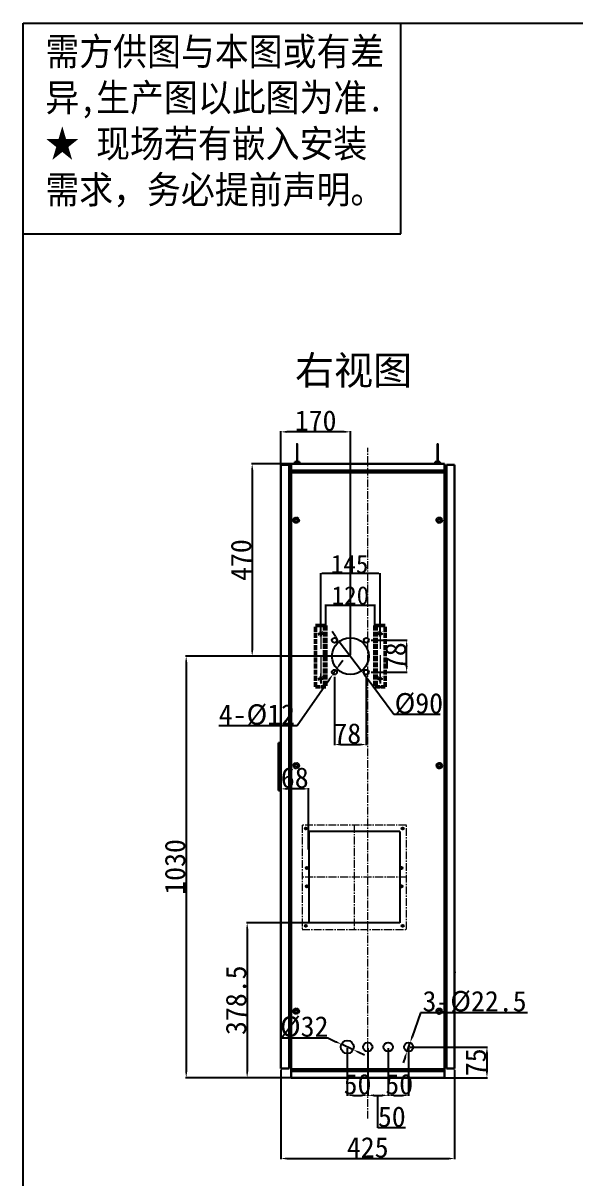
# Model space of a CAD drawing. Header units: millimetres. Extents: x 6893 to 19543, y -3475 to 6590.
# Drawn here: x 6893 to 8245, y -1910 to 914 of the extents above; entities that cross this region are included whole.
import ezdxf

# ---------------------------------------------------------------- set-up
doc = ezdxf.new("R2010")
doc.units = ezdxf.units.MM
for name, pattern in [('ACAD_ISO02W100', [15, 12, -3]), ('ACAD_ISO04W100', [30, 24, -3, 0, -3]), ('AM_ISO08W050', [18, 12, -1.5, 3, -1.5]), ('CENTER2', [28.575, 19.05, -3.175, 3.175, -3.175]), ('PHANTOM', [12.7, 6.35, -1.27, 1.27, -1.27, 1.27, -1.27])]:
    doc.linetypes.add(name, pattern=pattern)
for name, color, linetype in [('6文字层', 3, 'Continuous'), ('shixian', 7, 'Continuous'), ('xuxian1', 6, 'ACAD_ISO04W100')]:
    doc.layers.add(name, color=color, linetype=linetype)
for name, color, linetype, lineweight in [('AM_0', 7, 'Continuous', 50), ('AM_5', 3, 'Continuous', 25), ('AM_7', 4, 'AM_ISO08W050', 25), ('中心线', 1, 'CENTER2', 15), ('注释层', 3, 'Continuous', 0), ('轮廓层', 7, 'Continuous', 30), ('轮廓线', 7, 'Continuous', 25)]:
    doc.layers.add(name, color=color, linetype=linetype, lineweight=lineweight)
doc.styles.get("Standard").update_dxf_attribs({"font": ''})
doc.styles.get('Standard').set_extended_font_data('SimSun')
doc.dimstyles.new('50#', dxfattribs={"dimtxt": 50, "dimasz": 15, "dimexe": 1.5, "dimexo": 3, "dimgap": 2, "dimtad": 1, "dimtoh": 1, "dimzin": 12, "dimdsep": 46, "dimtxsty": 'Standard', "dimcen": 20, "dimclrd": 3, "dimclre": 3, "dimclrt": 7, "dimadec": 0, "dimazin": 3, "dimtfac": 1, "dimtmove": 0, "dimatfit": 3, "dimfxl": 1, "dimarcsym": 0})
doc.dimstyles.new('ISO-25$0', dxfattribs={"dimtxt": 2.5, "dimasz": 2.5, "dimexe": 1.25, "dimexo": 0.625, "dimtad": 1, "dimtxsty": 'Standard', "dimcen": 2.5, "dimadec": 0, "dimazin": 0, "dimtfac": 1, "dimtmove": 0, "dimatfit": 3, "dimfxl": 1, "dimarcsym": 0})

# ---------------------------------------------------------------- blocks, each defined once
blk = doc.blocks.new('图框1')
at = {"layer": 'xuxian1', "linetype": 'ByBlock'}
for p, q in [((49.58, 247.16), (333.58, 247.16)), ((49.58, 247.16), (333.58, 247.16)), ((49.58, 247.16), (333.58, 247.16)), ((49.58, 52.16), (49.58, 247.16)), ((49.58, 247.16), (333.58, 247.16)), ((90.64, 224.27), (90.64, 247.16)), ((49.58, 224.27), (90.64, 224.27))]:
    blk.add_line(p, q, dxfattribs=at)
at = {"layer": '6文字层', "insert": (52, 245.58), "char_height": 3, "width": 59.2559, "attachment_point": 1}
blk.add_mtext('\\fSimSun|b0|i0|c134|p2;\\W0.9;\\C1;需方供图与本图或有差\\P异,生产图以此图为准.\\P★ 现场若有嵌入安装\\P需求，务必提前声明。', dxfattribs=at)
blk = doc.blocks.new('*D218')
at = {"layer": 'Defpoints', "color": 0, "transparency": 16777216}
for p in [(7523.4, -1640.6), (7948.4, -1640.6), (7948.4, -1860.7)]:
    blk.add_point(p, dxfattribs=at)
at = {"layer": '轮廓层', "color": 3, "lineweight": -2, "transparency": 16777216}
for p, q in [((7523.4, -1643.6), (7523.4, -1862.2)), ((7948.4, -1643.6), (7948.4, -1862.2)), ((7538.4, -1860.7), (7933.4, -1860.7))]:
    blk.add_line(p, q, dxfattribs=at)
at = {"layer": '轮廓层', "color": 3, "transparency": 16777216}
for points in [[(7538.4, -1858.2), (7538.4, -1863.2), (7523.4, -1860.7)], [(7933.4, -1863.2), (7933.4, -1858.2), (7948.4, -1860.7)]]:
    blk.add_solid(points, dxfattribs=at)
at = {"layer": '轮廓层', "color": 7, "transparency": 16777216, "insert": (7735.9, -1833.7), "char_height": 50, "attachment_point": 5}
blk.add_mtext('425', dxfattribs=at)
blk = doc.blocks.new('zw$CA15')
at = {"layer": '中心线', "linetype": 'CENTER2'}
for p, q in [((127.8, 255.5), (127.8, 0)), ((5.5, 246.8), (13, 246.8)), ((9.3, 243), (9.3, 250.5)), ((242.5, 246.8), (250, 246.8)), ((246.3, 243), (246.3, 250.5)), ((8.4, 150.2), (15.8, 150.2)), ((12.1, 146.5), (12.1, 154)), ((239.7, 150.2), (247.2, 150.2)), ((243.4, 154), (243.4, 146.5)), ((255.5, 127.8), (0, 127.8)), ((8.4, 105.3), (15.8, 105.3)), ((12.1, 109.1), (12.1, 101.6)), ((239.7, 105.3), (247.2, 105.3)), ((243.4, 101.6), (243.4, 109.1)), ((5.5, 8.8), (13, 8.8)), ((9.3, 5), (9.3, 12.5)), ((242.5, 8.8), (250, 8.8)), ((246.3, 5), (246.3, 12.5))]:
    blk.add_line(p, q, dxfattribs=at)
at = {"layer": '中心线'}
blk.add_lwpolyline([(0.3, 0.3), (255.3, 0.3), (255.3, 255.3), (0.3, 255.3)], close=True, dxfattribs=at)
at = {"layer": '轮廓线', "linetype": 'ByBlock'}
for p, q in [((239.3, 239.3), (16.3, 239.3)), ((16.3, 239.3), (16.3, 16.3)), ((239.3, 239.3), (239.3, 16.3)), ((239.3, 16.3), (16.3, 16.3))]:
    blk.add_line(p, q, dxfattribs=at)
for centre in [(9.3, 246.8), (246.3, 246.8), (12.1, 150.2), (243.4, 150.2), (12.1, 105.3), (243.4, 105.3), (9.3, 8.8), (246.3, 8.8)]:
    blk.add_circle(centre, 2.75, dxfattribs=at)
blk = doc.blocks.new('*D271')
at = {"color": 3, "lineweight": -2, "transparency": 16777216}
for p, q in [((7523.4, -1295.2), (7523.4, -955.7)), ((7576.4, -957.2), (7538.4, -957.2)), ((7591.4, -1105.2), (7591.4, -955.7))]:
    blk.add_line(p, q, dxfattribs=at)
at = {"color": 3, "transparency": 16777216}
for points in [[(7538.4, -954.7), (7538.4, -959.7), (7523.4, -957.2)], [(7576.4, -959.7), (7576.4, -954.7), (7591.4, -957.2)]]:
    blk.add_solid(points, dxfattribs=at)
at = {"layer": 'Defpoints', "color": 0, "transparency": 16777216}
for p in [(7523.4, -957.2), (7591.4, -1108.2), (7523.4, -1298.2)]:
    blk.add_point(p, dxfattribs=at)
at = {"color": 7, "transparency": 16777216, "insert": (7557.4, -930.2), "char_height": 50, "attachment_point": 5}
blk.add_mtext('68', dxfattribs=at)
blk = doc.blocks.new('*D272')
at = {"color": 3, "lineweight": -2, "transparency": 16777216}
for p, q in [((7621.7, -1284.6), (7439.5, -1284.6)), ((7441, -1299.6), (7441, -1648.1)), ((7611.7, -1663.1), (7439.5, -1663.1))]:
    blk.add_line(p, q, dxfattribs=at)
at = {"color": 3, "transparency": 16777216}
for points in [[(7443.5, -1299.6), (7438.5, -1299.6), (7441, -1284.6)], [(7438.5, -1648.1), (7443.5, -1648.1), (7441, -1663.1)]]:
    blk.add_solid(points, dxfattribs=at)
at = {"layer": 'Defpoints', "color": 0, "transparency": 16777216}
for p in [(7624.7, -1284.6), (7441, -1663.1), (7614.7, -1663.1)]:
    blk.add_point(p, dxfattribs=at)
at = {"color": 7, "transparency": 16777216, "insert": (7414, -1473.8), "char_height": 50, "attachment_point": 5, "rotation": 90}
blk.add_mtext('378.5', dxfattribs=at)
blk = doc.blocks.new('*D273')
at = {"color": 3, "lineweight": -2, "transparency": 16777216}
for p, q in [((7838.9, -1588.1), (8028.9, -1588.1)), ((8027.4, -1603.1), (8027.4, -1648.1)), ((7838.9, -1663.1), (8028.9, -1663.1))]:
    blk.add_line(p, q, dxfattribs=at)
at = {"color": 3, "transparency": 16777216}
for points in [[(8029.9, -1603.1), (8024.9, -1603.1), (8027.4, -1588.1)], [(8024.9, -1648.1), (8029.9, -1648.1), (8027.4, -1663.1)]]:
    blk.add_solid(points, dxfattribs=at)
at = {"layer": 'Defpoints', "color": 0, "transparency": 16777216}
for p in [(7835.9, -1588.1), (7835.9, -1663.1), (8027.4, -1663.1)]:
    blk.add_point(p, dxfattribs=at)
at = {"color": 7, "transparency": 16777216, "insert": (8000.4, -1625.6), "char_height": 50, "attachment_point": 5, "rotation": 90}
blk.add_mtext('75', dxfattribs=at)
blk = doc.blocks.new('*D274')
at = {"color": 3, "lineweight": -2, "transparency": 16777216}
for p, q in [((7685.9, -1591.1), (7685.9, -1707.8)), ((7735.9, -1591.1), (7735.9, -1707.8)), ((7700.9, -1706.3), (7720.9, -1706.3))]:
    blk.add_line(p, q, dxfattribs=at)
at = {"color": 3, "transparency": 16777216}
for points in [[(7700.9, -1703.8), (7700.9, -1708.8), (7685.9, -1706.3)], [(7720.9, -1708.8), (7720.9, -1703.8), (7735.9, -1706.3)]]:
    blk.add_solid(points, dxfattribs=at)
at = {"layer": 'Defpoints', "color": 0, "transparency": 16777216}
for p in [(7685.9, -1588.1), (7735.9, -1588.1), (7735.9, -1706.3)]:
    blk.add_point(p, dxfattribs=at)
at = {"color": 7, "transparency": 16777216, "insert": (7710.9, -1679.3), "char_height": 50, "attachment_point": 5}
blk.add_mtext('50', dxfattribs=at)
blk = doc.blocks.new('*D275')
at = {"color": 3, "lineweight": -2, "transparency": 16777216}
for p, q in [((7735.9, -1591.1), (7735.9, -1707.8)), ((7785.9, -1591.1), (7785.9, -1707.8)), ((7750.9, -1706.3), (7770.9, -1706.3)), ((7760.9, -1785.8), (7760.9, -1706.3)), ((7828.6, -1785.8), (7760.9, -1785.8))]:
    blk.add_line(p, q, dxfattribs=at)
at = {"color": 3, "transparency": 16777216}
for points in [[(7750.9, -1703.8), (7750.9, -1708.8), (7735.9, -1706.3)], [(7770.9, -1708.8), (7770.9, -1703.8), (7785.9, -1706.3)]]:
    blk.add_solid(points, dxfattribs=at)
at = {"layer": 'Defpoints', "color": 0, "transparency": 16777216}
for p in [(7735.9, -1588.1), (7785.9, -1588.1), (7785.9, -1706.3)]:
    blk.add_point(p, dxfattribs=at)
at = {"color": 7, "transparency": 16777216, "insert": (7794.7, -1758.8), "char_height": 50, "attachment_point": 5}
blk.add_mtext('50', dxfattribs=at)
blk = doc.blocks.new('*D276')
at = {"color": 3, "lineweight": -2, "transparency": 16777216}
for p, q in [((7785.9, -1591.1), (7785.9, -1707.8)), ((7835.9, -1591.1), (7835.9, -1707.8)), ((7800.9, -1706.3), (7820.9, -1706.3))]:
    blk.add_line(p, q, dxfattribs=at)
at = {"color": 3, "transparency": 16777216}
for points in [[(7800.9, -1703.8), (7800.9, -1708.8), (7785.9, -1706.3)], [(7820.9, -1708.8), (7820.9, -1703.8), (7835.9, -1706.3)]]:
    blk.add_solid(points, dxfattribs=at)
at = {"layer": 'Defpoints', "color": 0, "transparency": 16777216}
for p in [(7785.9, -1588.1), (7835.9, -1588.1), (7835.9, -1706.3)]:
    blk.add_point(p, dxfattribs=at)
at = {"color": 7, "transparency": 16777216, "insert": (7812.9, -1679.3), "char_height": 50, "attachment_point": 5}
blk.add_mtext('50', dxfattribs=at)
blk = doc.blocks.new('*D277')
at = {"color": 3, "lineweight": -2, "transparency": 16777216}
for p, q in [((7865.3, -1504.2), (7844.6, -1563.3)), ((8126.8, -1504.2), (7865.3, -1504.2)), ((7832.1, -1598.7), (7839.6, -1577.5)), ((7827.2, -1612.9), (7822.2, -1627))]:
    blk.add_line(p, q, dxfattribs=at)
at = {"color": 3, "transparency": 16777216}
for points in [[(7842.2, -1562.5), (7846.9, -1564.2), (7839.6, -1577.5)], [(7829.5, -1613.7), (7824.8, -1612), (7832.1, -1598.7)]]:
    blk.add_solid(points, dxfattribs=at)
at = {"layer": 'Defpoints', "color": 0, "transparency": 16777216}
for p in [(7839.6, -1577.5), (7832.1, -1598.7)]:
    blk.add_point(p, dxfattribs=at)
at = {"color": 7, "transparency": 16777216, "insert": (7997.1, -1477.2), "char_height": 50, "attachment_point": 5}
blk.add_mtext('3-%%c22.5', dxfattribs=at)
blk = doc.blocks.new('*D278')
at = {"color": 3, "lineweight": -2, "transparency": 16777216}
for p, q in [((7525.3, -1566), (7637.9, -1566)), ((7637.9, -1566), (7657.7, -1575.1)), ((7700.4, -1594.8), (7671.3, -1581.4)), ((7714, -1601.1), (7727.6, -1607.3))]:
    blk.add_line(p, q, dxfattribs=at)
at = {"color": 3, "transparency": 16777216}
for points in [[(7656.7, -1577.4), (7658.8, -1572.8), (7671.3, -1581.4)], [(7715.1, -1598.8), (7713, -1603.3), (7700.4, -1594.8)]]:
    blk.add_solid(points, dxfattribs=at)
at = {"layer": 'Defpoints', "color": 0, "transparency": 16777216}
for p in [(7671.3, -1581.4), (7700.4, -1594.8)]:
    blk.add_point(p, dxfattribs=at)
at = {"color": 7, "transparency": 16777216, "insert": (7580.6, -1539), "char_height": 50, "attachment_point": 5}
blk.add_mtext('%%c32', dxfattribs=at)
blk = doc.blocks.new('*D302')
at = {"color": 3, "lineweight": -2, "transparency": 16777216}
for p, q in [((7657.4, -585), (7648.5, -573)), ((7666.4, -597), (7720.3, -669.1)), ((7799.6, -775.1), (7729.3, -681.1)), ((7913, -775.1), (7799.6, -775.1))]:
    blk.add_line(p, q, dxfattribs=at)
at = {"color": 3, "transparency": 16777216}
for points in [[(7655.4, -586.5), (7659.4, -583.5), (7666.4, -597)], [(7731.3, -679.6), (7727.3, -682.6), (7720.3, -669.1)]]:
    blk.add_solid(points, dxfattribs=at)
at = {"layer": 'Defpoints', "color": 0, "transparency": 16777216}
for p in [(7666.4, -597), (7720.3, -669.1)]:
    blk.add_point(p, dxfattribs=at)
at = {"color": 7, "transparency": 16777216, "insert": (7801.6, -723.1), "char_height": 50, "attachment_point": 1}
blk.add_mtext('%%c90', dxfattribs=at)
blk = doc.blocks.new('*D303')
at = {"color": 3, "lineweight": -2, "transparency": 16777216}
for p, q in [((7654.4, -683.6), (7654.4, -850.4)), ((7732.4, -683.6), (7732.4, -850.4)), ((7669.4, -848.9), (7717.4, -848.9))]:
    blk.add_line(p, q, dxfattribs=at)
at = {"color": 3, "transparency": 16777216}
for points in [[(7669.4, -846.4), (7669.4, -851.4), (7654.4, -848.9)], [(7717.4, -851.4), (7717.4, -846.4), (7732.4, -848.9)]]:
    blk.add_solid(points, dxfattribs=at)
at = {"layer": 'Defpoints', "color": 0, "transparency": 16777216}
for p in [(7654.4, -680.6), (7732.4, -680.6), (7732.4, -848.9)]:
    blk.add_point(p, dxfattribs=at)
at = {"color": 7, "transparency": 16777216, "insert": (7685.9, -796.9), "char_height": 50, "attachment_point": 2}
blk.add_mtext('78', dxfattribs=at)
blk = doc.blocks.new('*D304')
at = {"color": 3, "lineweight": -2, "transparency": 16777216}
for p, q in [((7743.9, -594.1), (7832.5, -594.1)), ((7831, -657.1), (7831, -609.1)), ((7743.9, -672.1), (7832.5, -672.1))]:
    blk.add_line(p, q, dxfattribs=at)
at = {"color": 3, "transparency": 16777216}
for points in [[(7833.5, -609.1), (7828.5, -609.1), (7831, -594.1)], [(7828.5, -657.1), (7833.5, -657.1), (7831, -672.1)]]:
    blk.add_solid(points, dxfattribs=at)
at = {"layer": 'Defpoints', "color": 0, "transparency": 16777216}
for p in [(7740.9, -594.1), (7831, -594.1), (7740.9, -672.1)]:
    blk.add_point(p, dxfattribs=at)
at = {"color": 7, "transparency": 16777216, "insert": (7779, -633.1), "char_height": 50, "attachment_point": 2, "rotation": 90}
blk.add_mtext('78', dxfattribs=at)
blk = doc.blocks.new('*D305')
at = {"color": 3, "lineweight": -2, "transparency": 16777216}
for p, q in [((7666.4, -654.9), (7675, -642.6)), ((7657.8, -667.2), (7650.9, -677)), ((7563.2, -802.5), (7642.3, -689.3)), ((7371.5, -802.5), (7563.2, -802.5))]:
    blk.add_line(p, q, dxfattribs=at)
at = {"color": 3, "transparency": 16777216}
for points in [[(7644.4, -690.7), (7640.3, -687.9), (7650.9, -677)], [(7664.4, -653.4), (7668.4, -656.3), (7657.8, -667.2)]]:
    blk.add_solid(points, dxfattribs=at)
at = {"layer": 'Defpoints', "color": 0, "transparency": 16777216}
for p in [(7650.9, -677), (7657.8, -667.2)]:
    blk.add_point(p, dxfattribs=at)
at = {"color": 7, "transparency": 16777216, "insert": (7371.5, -750.5), "char_height": 50, "attachment_point": 1}
blk.add_mtext('4-%%c12', dxfattribs=at)
blk = doc.blocks.new('*D306')
at = {"color": 3, "lineweight": -2, "transparency": 16777216}
for p, q in [((7523.4, -630.1), (7523.4, -83.2)), ((7678.4, -84.7), (7538.4, -84.7)), ((7693.4, -630.1), (7693.4, -83.2))]:
    blk.add_line(p, q, dxfattribs=at)
at = {"color": 3, "transparency": 16777216}
for points in [[(7538.4, -82.2), (7538.4, -87.2), (7523.4, -84.7)], [(7678.4, -87.2), (7678.4, -82.2), (7693.4, -84.7)]]:
    blk.add_solid(points, dxfattribs=at)
at = {"layer": 'Defpoints', "color": 0, "transparency": 16777216}
for p in [(7523.4, -84.7), (7523.4, -633.1), (7693.4, -633.1)]:
    blk.add_point(p, dxfattribs=at)
at = {"color": 7, "transparency": 16777216, "insert": (7608.4, -57.7), "char_height": 50, "attachment_point": 5}
blk.add_mtext('170', dxfattribs=at)
blk = doc.blocks.new('*D307')
at = {"color": 3, "lineweight": -2, "transparency": 16777216}
for p, q in [((7630, -163.1), (7451.8, -163.1)), ((7453.3, -178.1), (7453.3, -618.1)), ((7690.4, -633.1), (7451.8, -633.1))]:
    blk.add_line(p, q, dxfattribs=at)
at = {"color": 3, "transparency": 16777216}
for points in [[(7455.8, -178.1), (7450.8, -178.1), (7453.3, -163.1)], [(7450.8, -618.1), (7455.8, -618.1), (7453.3, -633.1)]]:
    blk.add_solid(points, dxfattribs=at)
at = {"layer": 'Defpoints', "color": 0, "transparency": 16777216}
for p in [(7633, -163.1), (7453.3, -633.1), (7693.4, -633.1)]:
    blk.add_point(p, dxfattribs=at)
at = {"color": 7, "transparency": 16777216, "insert": (7426.3, -398.1), "char_height": 50, "attachment_point": 5, "rotation": 90}
blk.add_mtext('470', dxfattribs=at)
blk = doc.blocks.new('*D309')
at = {"color": 3, "lineweight": -2, "transparency": 16777216}
for p, q in [((7690.4, -633.1), (7290.4, -633.1)), ((7291.9, -648.1), (7291.9, -1648.1)), ((7621.8, -1663.1), (7290.4, -1663.1))]:
    blk.add_line(p, q, dxfattribs=at)
at = {"color": 3, "transparency": 16777216}
for points in [[(7294.4, -648.1), (7289.4, -648.1), (7291.9, -633.1)], [(7289.4, -1648.1), (7294.4, -1648.1), (7291.9, -1663.1)]]:
    blk.add_solid(points, dxfattribs=at)
at = {"layer": 'Defpoints', "color": 0, "transparency": 16777216}
for p in [(7693.4, -633.1), (7291.9, -1663.1), (7624.8, -1663.1)]:
    blk.add_point(p, dxfattribs=at)
at = {"color": 7, "transparency": 16777216, "insert": (7264.9, -1148.1), "char_height": 50, "attachment_point": 5, "rotation": 90}
blk.add_mtext('1030', dxfattribs=at)
blk = doc.blocks.new('*D310')
at = {"color": 3, "lineweight": -2, "transparency": 16777216}
for p, q in [((7620.9, -577.5), (7620.9, -430.1)), ((7763.4, -431.3), (7623.4, -431.3)), ((7765.9, -577.5), (7765.9, -430.1))]:
    blk.add_line(p, q, dxfattribs=at)
at = {"color": 3, "transparency": 16777216}
for points in [[(7623.4, -430.9), (7623.4, -431.7), (7620.9, -431.3)], [(7763.4, -431.7), (7763.4, -430.9), (7765.9, -431.3)]]:
    blk.add_solid(points, dxfattribs=at)
at = {"layer": 'Defpoints', "color": 0, "transparency": 16777216}
for p in [(7620.9, -431.3), (7620.9, -578.1), (7765.9, -578.1)]:
    blk.add_point(p, dxfattribs=at)
at = {"color": 3, "transparency": 16777216, "insert": (7691.6, -408.2), "char_height": 45, "attachment_point": 5}
blk.add_mtext('145', dxfattribs=at)
blk = doc.blocks.new('*D311')
at = {"color": 3, "lineweight": -2, "transparency": 16777216}
for p, q in [((7633.4, -557.5), (7633.4, -506.7)), ((7635.9, -508), (7750.9, -508)), ((7753.4, -557.5), (7753.4, -506.7))]:
    blk.add_line(p, q, dxfattribs=at)
at = {"color": 3, "transparency": 16777216}
for points in [[(7635.9, -507.5), (7635.9, -508.4), (7633.4, -508)], [(7750.9, -508.4), (7750.9, -507.5), (7753.4, -508)]]:
    blk.add_solid(points, dxfattribs=at)
at = {"layer": 'Defpoints', "color": 0, "transparency": 16777216}
for p in [(7753.4, -508), (7633.4, -558.1), (7753.4, -558.1)]:
    blk.add_point(p, dxfattribs=at)
at = {"color": 3, "transparency": 16777216, "insert": (7693.4, -484.8), "char_height": 45, "attachment_point": 5}
blk.add_mtext('120', dxfattribs=at)
blk = doc.blocks.new('zw$E92E')
at = {"layer": 'AM_0', "color": 6, "linetype": 'ACAD_ISO02W100'}
for p, q in [((0, 2.8), (0, 152.8)), ((0, 152.8), (25, 152.8)), ((22, 152.8), (22, 2.8)), ((25, 152.8), (25, 2.8)), ((25, 2.8), (0, 2.8))]:
    blk.add_line(p, q, dxfattribs=at)
for centre in [(12.5, 132.8), (12.5, 22.8)]:
    blk.add_circle(centre, 3, dxfattribs=at)
at = {"layer": 'AM_5', "color": 6, "linetype": 'ACAD_ISO02W100'}
blk.add_line((25, 145.8), (25, 145.8), dxfattribs=at)
at = {"layer": 'AM_7', "color": 6, "linetype": 'ACAD_ISO02W100'}
blk.add_line((12.5, 22.8), (12.5, 10.2), dxfattribs=at)
at = {"layer": '中心线', "color": 6, "linetype": 'ACAD_ISO02W100', "lineweight": 13, "ltscale": 5}
for p, q in [((12.5, 155.6), (12.5, 0)), ((8.9, 132.8), (16.7, 132.8)), ((12.5, 22.8), (12.5, 35.4)), ((16.9, 22.8), (8.4, 22.8))]:
    blk.add_line(p, q, dxfattribs=at)

msp = doc.modelspace()

# ---------------------------------------------------------------- hatches: boundary and pattern name
at = {"layer": '轮廓层'}
for points in [[(7566.0816, -114.6326, 1), (7560.0816, -114.6326), (7560.0816, -137.42, 1), (7566.0816, -137.42)], [(7903.8564, -114.6326, -1), (7909.8564, -114.6326), (7909.8564, -137.42, -1), (7903.8564, -137.42)], [(7566.0816, -134.7995, 1), (7560.0816, -134.7995), (7560.0816, -157.587, 1), (7566.0816, -157.587)], [(7903.8564, -134.7995, -1), (7909.8564, -134.7995), (7909.8564, -157.587, -1), (7903.8564, -157.587)]]:
    msp.add_hatch(color=256, dxfattribs=at).paths.add_polyline_path(points)
h = msp.add_hatch(color=256, dxfattribs=at)
edge = h.paths.add_edge_path()
edge.add_spline(control_points=[(7571.5065, -163.0901), (7570.6123, -162.3592), (7568.9979, -161.0395), (7568.9274, -158.981), (7568.896, -158.0627)], knot_values=[0, 0, 0, 0, 5.460178901, 9.857955497, 9.857955497, 9.857955497, 9.857955497], degree=3, periodic=0)
edge.add_line((7568.896, -158.0627), (7557.5133, -158.0627))
edge.add_spline(control_points=[(7557.5133, -158.0627), (7557.4818, -158.981), (7557.4113, -161.0395), (7555.7969, -162.3592), (7554.9027, -163.0901)], knot_values=[0, 0, 0, 0, 4.397776596, 9.857955497, 9.857955497, 9.857955497, 9.857955497], degree=3, periodic=0)
edge.add_line((7554.9027, -163.0901), (7571.5065, -163.0901))
h = msp.add_hatch(color=256, dxfattribs=at)
edge = h.paths.add_edge_path()
edge.add_spline(control_points=[(7898.4316, -163.0901), (7899.3258, -162.3592), (7900.9401, -161.0395), (7901.0106, -158.981), (7901.0421, -158.0627)], knot_values=[0, 0, 0, 0, 5.460178901, 9.857955497, 9.857955497, 9.857955497, 9.857955497], degree=3, periodic=0)
edge.add_line((7901.0421, -158.0627), (7912.4248, -158.0627))
edge.add_spline(control_points=[(7912.4248, -158.0627), (7912.4563, -158.981), (7912.5268, -161.0395), (7914.1411, -162.3592), (7915.0353, -163.0901)], knot_values=[0, 0, 0, 0, 4.397776596, 9.857955497, 9.857955497, 9.857955497, 9.857955497], degree=3, periodic=0)
edge.add_line((7915.0353, -163.0901), (7898.4316, -163.0901))

# ---------------------------------------------------------------- linework, layer by layer
at = {"lineweight": 5}
for p, q in [((7548.3688, -163.0901), (7923.3688, -163.0901)), ((7923.3688, -163.0901), (7548.3688, -163.0901))]:
    msp.add_line(p, q, dxfattribs=at)
at = {"color": 8, "linetype": 'PHANTOM', "lineweight": 0}
for centre, radius in [((7560.8688, -300.5901), 7.7456), ((7560.8688, -300.5901), 6.4728), ((7560.8688, -300.5901), 4.0879), ((7560.8688, -300.5901), 3.8757), ((7910.8688, -300.5901), 7.7456), ((7910.8688, -300.5901), 6.4728), ((7910.8688, -300.5901), 4.0879), ((7910.8688, -300.5901), 3.8757), ((7560.8688, -900.5901), 7.7456), ((7560.8688, -900.5901), 6.4728), ((7560.8688, -900.5901), 4.0879), ((7560.8688, -900.5901), 3.8757), ((7910.8688, -900.5901), 7.7456), ((7910.8688, -900.5901), 6.4728), ((7910.8688, -900.5901), 4.0879), ((7910.8688, -900.5901), 3.8757), ((7560.8688, -1500.503), 7.7456), ((7560.8688, -1500.503), 6.4728), ((7560.8688, -1500.503), 4.0879), ((7560.8688, -1500.503), 3.8757), ((7910.8688, -1500.5901), 7.7456), ((7910.8688, -1500.5901), 6.4728), ((7910.8688, -1500.5901), 4.0879), ((7910.8688, -1500.5901), 3.8757)]:
    msp.add_circle(centre, radius, dxfattribs=at)
for centre in [(7560.8688, -300.5901), (7560.8688, -300.6772), (7910.8688, -300.5901), (7910.8688, -300.6772), (7560.8688, -900.5901), (7560.8688, -900.6772), (7910.8688, -900.5901), (7910.8688, -900.6772), (7560.8688, -1500.503), (7560.8688, -1500.5901), (7910.8688, -1500.5901), (7910.8688, -1500.5901)]:
    msp.add_circle(centre, 3.5)
at = {"color": 7, "linetype": 'Continuous', "lineweight": 15}
for centre in [(7560.8688, -300.5901), (7910.8688, -300.5901), (7560.8688, -900.5901), (7910.8688, -900.5901), (7560.8688, -1500.503), (7910.8688, -1500.5901)]:
    msp.add_circle(centre, 3.25, dxfattribs=at)
at = {"color": 7, "linetype": 'Continuous', "lineweight": -2}
for centre, radius in [((7693.3688, -633.09), 45), ((7654.3688, -594.09), 6), ((7732.3688, -594.09), 6), ((7654.3688, -672.09), 6), ((7732.3688, -672.09), 6)]:
    msp.add_circle(centre, radius, dxfattribs=at)
at = {"layer": 'AM_5', "color": 7, "lineweight": -2}
for centre, radius in [((7685.8688, -1588.0901), 16), ((7735.8688, -1588.0901), 11.25), ((7785.8688, -1588.0901), 11.25), ((7835.8688, -1588.0901), 11.25)]:
    msp.add_circle(centre, radius, dxfattribs=at)
at = {"layer": '中心线'}
msp.add_line((7735.8688, -1763.0901), (7735.8688, -123.4823), dxfattribs=at)
at = {"layer": '轮廓层'}
for p, q in [((7523.3688, -1640.5901), (7523.3688, -165.5901)), ((7523.3688, -165.5901), (7543.3688, -165.5901)), ((7543.3688, -165.5901), (7523.3688, -165.5901)), ((7543.3688, -1640.5901), (7543.3688, -165.5901)), ((7548.3688, -1663.0901), (7548.3688, -163.0901)), ((7548.3688, -163.0901), (7923.3688, -163.0901)), ((7923.3688, -163.0901), (7548.3688, -163.0901)), ((7548.3688, -163.0901), (7923.3688, -163.0901)), ((7557.5133, -158.0627), (7568.896, -158.0627)), ((7558.1157, -158.0627), (7557.5133, -158.0627)), ((7912.4248, -158.0627), (7901.0421, -158.0627)), ((7911.8224, -158.0627), (7912.4248, -158.0627)), ((7923.3688, -163.0901), (7923.3688, -1663.0901)), ((7928.3688, -165.5901), (7928.3688, -1640.5901)), ((7928.3688, -165.5901), (7948.3688, -165.5901)), ((7948.3688, -165.5901), (7948.3688, -1640.5901)), ((7548.3688, -179.0901), (7923.3688, -179.0901)), ((7548.3688, -184.0901), (7923.3688, -184.0901)), ((7543.3688, -207.0901), (7548.3688, -207.0901)), ((7923.3688, -207.0901), (7928.3688, -207.0901)), ((7517.3688, -961.5901), (7517.3688, -844.5901)), ((7523.3688, -844.5901), (7517.3688, -844.5901)), ((7523.3688, -961.5901), (7517.3688, -961.5901)), ((7548.3688, -1619.0901), (7543.3688, -1619.0901)), ((7928.3688, -1619.0901), (7923.3688, -1619.0901)), ((7543.3688, -1640.5901), (7523.3688, -1640.5901)), ((7923.3688, -1642.0901), (7548.3688, -1642.0901)), ((7923.3688, -1647.0901), (7548.3688, -1647.0901)), ((7923.3688, -1663.0901), (7548.3688, -1663.0901)), ((7948.3688, -1640.5901), (7928.3688, -1640.5901))]:
    msp.add_line(p, q, dxfattribs=at)
for points in [[(7557.5133, -158.0627), (7557.1116, -160.6706), (7557.9027, -163.0901)], [(7568.896, -158.0627), (7569.2976, -160.6706), (7571.5065, -163.0901)], [(7901.0421, -158.0627), (7900.6405, -160.6706), (7898.4316, -163.0901)], [(7912.4248, -158.0627), (7912.8264, -160.6706), (7915.0353, -163.0901)]]:
    msp.add_spline(points, degree=3, dxfattribs=at)
msp.add_point((7948.3688, -1405.5901), dxfattribs=at)

# ---------------------------------------------------------------- block references
for name, p in [('zw$E92E', (7608.3688, -710.884)), ('zw$CA15', (7575.1015, -1300.8574))]:
    msp.add_blockref(name, p)
at = {"xscale": -1}
msp.add_blockref('zw$E92E', (7778.3688, -710.884), dxfattribs=at)
at = {"layer": 'shixian', "xscale": 22.50881212445511, "yscale": 22.50881212445165, "zscale": 22.50881212444691}
msp.add_blockref('图框1', (5776.9362, -4649.0462), dxfattribs=at)

# ---------------------------------------------------------------- texts
at = {"layer": '注释层', "color": 0, "insert": (7557.9292, 100.5991), "char_height": 70, "width": 360.733247, "attachment_point": 1}
msp.add_mtext('{\\fSimSun|b0|i0|c134|p2;右视图}', dxfattribs=at)

# ---------------------------------------------------------------- dimensions: what is measured, and where the dimension line sits
for base, p1, p2, picture, middle in [((7523.3688, -84.6964), (7693.3688, -633.09), (7523.3688, -633.09), '*D306', (7608.3688, -57.6964)), ((7523.3688, -957.1861), (7591.3688, -1108.1712), (7523.3688, -1298.1712), '*D271', (7557.3688, -930.1861))]:
    dim = msp.add_linear_dim(base=base, p1=p1, p2=p2, dimstyle='50#')
    dim.commit()
    dim.dimension.update_dxf_attribs({"geometry": picture, "text_midpoint": middle})
for base, p1, p2, picture, middle in [((7453.2657, -633.09), (7633.0294, -163.0901), (7693.3688, -633.09), '*D307', (7426.2657, -398.0901)), ((7291.9225, -1663.0901), (7693.3688, -633.09), (7624.8085, -1663.0901), '*D309', (7264.9225, -1148.0901)), ((7440.9759, -1663.0901), (7624.715, -1284.59), (7614.6653, -1663.0901), '*D272', (7413.9759, -1473.8401)), ((8027.3542, -1663.0901), (7835.8688, -1588.0901), (7835.8688, -1663.0901), '*D273', (8000.3542, -1625.5901))]:
    dim = msp.add_linear_dim(base=base, p1=p1, p2=p2, angle=90, dimstyle='50#')
    dim.commit()
    dim.dimension.update_dxf_attribs({"geometry": picture, "text_midpoint": middle})
at = {"color": 3}
for base, p1, p2, picture, middle in [((7620.8688, -431.3163), (7765.8688, -578.09), (7620.8688, -578.09), '*D310', (7691.5542, -431.3163)), ((7753.3688, -507.9643), (7633.3688, -558.09), (7753.3688, -558.09), '*D311', (7693.3688, -507.9643))]:
    dim = msp.add_linear_dim(base=base, p1=p1, p2=p2, dimstyle='ISO-25$0', override={"dimtxt": 45, "dimclrd": 3, "dimclre": 3, "dimclrt": 3}, dxfattribs=at)
    dim.commit()
    dim.dimension.update_dxf_attribs({"geometry": picture, "text_midpoint": middle, "dimtype": 160})
for p1, p2, picture, middle in [((7666.4248, -597.0481), (7720.3128, -669.132), '*D302', (7799.5527, -775.1282)), ((7700.3999, -1594.7869), (7671.3377, -1581.3933), '*D278', (7637.9292, -1565.9967))]:
    dim = msp.add_diameter_dim_2p(p1=p1, p2=p2, dimstyle='50#')
    dim.commit()
    dim.dimension.update_dxf_attribs({"geometry": picture, "text_midpoint": middle, "dimtype": 163})
dim = msp.add_linear_dim(base=(7831.0406, -594.09), p1=(7740.8688, -672.09), p2=(7740.8688, -594.09), angle=90, dimstyle='50#')
dim.commit()
dim.dimension.update_dxf_attribs({"geometry": '*D304', "text_midpoint": (7831.0406, -633.09), "dimtype": 160})
dim = msp.add_diameter_dim_2p(p1=(7657.8065, -667.1725), p2=(7650.9312, -677.0076), text='4-<>', dimstyle='50#')
dim.commit()
dim.dimension.update_dxf_attribs({"geometry": '*D305', "text_midpoint": (7563.1715, -802.549), "dimtype": 163})
for base, p1, p2, picture, middle in [((7732.3688, -848.9242), (7654.3688, -680.59), (7732.3688, -680.59), '*D303', (7685.8688, -848.9242)), ((7735.8688, -1706.3433), (7685.8688, -1588.0901), (7735.8688, -1588.0901), '*D274', (7710.8688, -1706.3433))]:
    dim = msp.add_linear_dim(base=base, p1=p1, p2=p2, dimstyle='50#')
    dim.commit()
    dim.dimension.update_dxf_attribs({"geometry": picture, "text_midpoint": middle, "dimtype": 160})
dim = msp.add_diameter_dim_2p(p1=(7832.1418, -1598.7048), p2=(7839.5958, -1577.4754), text='3-<>', dimstyle='50#', override={"dimtxsty": 'Standard'})
dim.commit()
dim.dimension.update_dxf_attribs({"geometry": '*D277', "text_midpoint": (7865.3263, -1504.1941), "dimtype": 163})
dim = msp.add_linear_dim(base=(7785.8688, -1706.3433), p1=(7735.8688, -1588.0901), p2=(7785.8688, -1588.0901), dimstyle='50#', override={"dimtmove": 1})
dim.commit()
dim.dimension.update_dxf_attribs({"geometry": '*D275', "text_midpoint": (7762.8688, -1758.8433)})
dim = msp.add_linear_dim(base=(7835.8688, -1706.3433), p1=(7785.8688, -1588.0901), p2=(7835.8688, -1588.0901), dimstyle='50#', override={"dimtmove": 1})
dim.commit()
dim.dimension.update_dxf_attribs({"geometry": '*D276', "text_midpoint": (7812.8688, -1706.3433), "dimtype": 160})
at = {"layer": '轮廓层'}
dim = msp.add_linear_dim(base=(7948.3688, -1860.7051), p1=(7523.3688, -1640.5901), p2=(7948.3688, -1640.5901), dimstyle='50#', dxfattribs=at)
dim.commit()
dim.dimension.update_dxf_attribs({"geometry": '*D218', "text_midpoint": (7735.8688, -1833.7051)})

doc.saveas('drawing.dxf')
